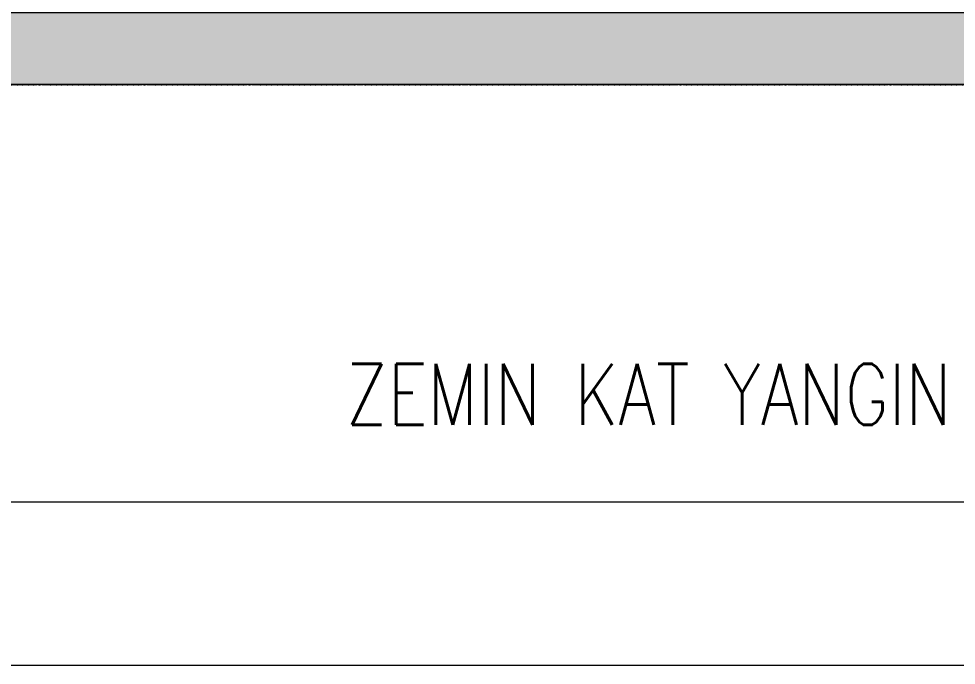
# Model space of a CAD drawing. Extents: x -2749 to 23780, y -1311 to 8245.
# Drawn here: x 2009 to 2469.1, y 0 to 317.2 of the extents above; entities that cross this region are included whole.
import ezdxf

# ---------------------------------------------------------------- set-up
doc = ezdxf.new("R2010")
doc.units = 0
doc.header["$MEASUREMENT"] = 0
doc.linetypes.add('DOT2', pattern=[0.125, 0, -0.125])
doc.layers.get('0').update_dxf_attribs({"color": 9, "lineweight": 9})
for name, color, linetype, lineweight in [('06D', 9, 'Continuous', 9), ('09', 9, 'Continuous', 9), ('20', 9, 'DOT2', 9), ('40A', 9, 'Continuous', 9), ('E-YAZI', 7, 'Continuous', 30)]:
    doc.layers.add(name, color=color, linetype=linetype, lineweight=lineweight)
doc.styles.add('E-YAZI', font='txttw.shx')

# ---------------------------------------------------------------- blocks, each defined once
blk = doc.blocks.new('p-zemin kat')
at = {"layer": '09'}
h = blk.add_hatch(dxfattribs=at)
h.set_pattern_fill('SQUARE', color=252, scale=20, style=0)
h.paths.add_polyline_path([(1719.56, 285), (3319.5, 285), (3319.5, 320), (1719.67, 320)])
at = {"layer": '06D'}
blk.add_lwpolyline([(1719.56, 285), (3319.5, 285), (3319.5, 320), (1719.67, 320)], close=True, dxfattribs=at)
at = {"layer": '20'}
blk.add_lwpolyline([(1719.56, 284.7), (4822.79, 284.7), (4822.79, 2034.32)], dxfattribs=at)

msp = doc.modelspace()

# ---------------------------------------------------------------- linework, layer by layer
at = {"layer": '40A'}
for points in [[(5945, 4205), (0, 4205), (0, 0), (5945, 0)], [(5405.06, 80), (80, 80), (80, 4125), (5405.06, 4125)]]:
    msp.add_lwpolyline(points, close=True, dxfattribs=at)

# ---------------------------------------------------------------- block references
msp.add_blockref('p-zemin kat', (0, 0))

# ---------------------------------------------------------------- texts
at = {"layer": 'E-YAZI', "color": 4, "style": 'E-YAZI', "width": 0.8}
msp.add_text('ZEMIN KAT YANGIN MODUL SISTEMI TESISAT PLANI 1/50', height=30, dxfattribs=at).set_placement((2169.53, 117.87))

doc.saveas('drawing.dxf')
